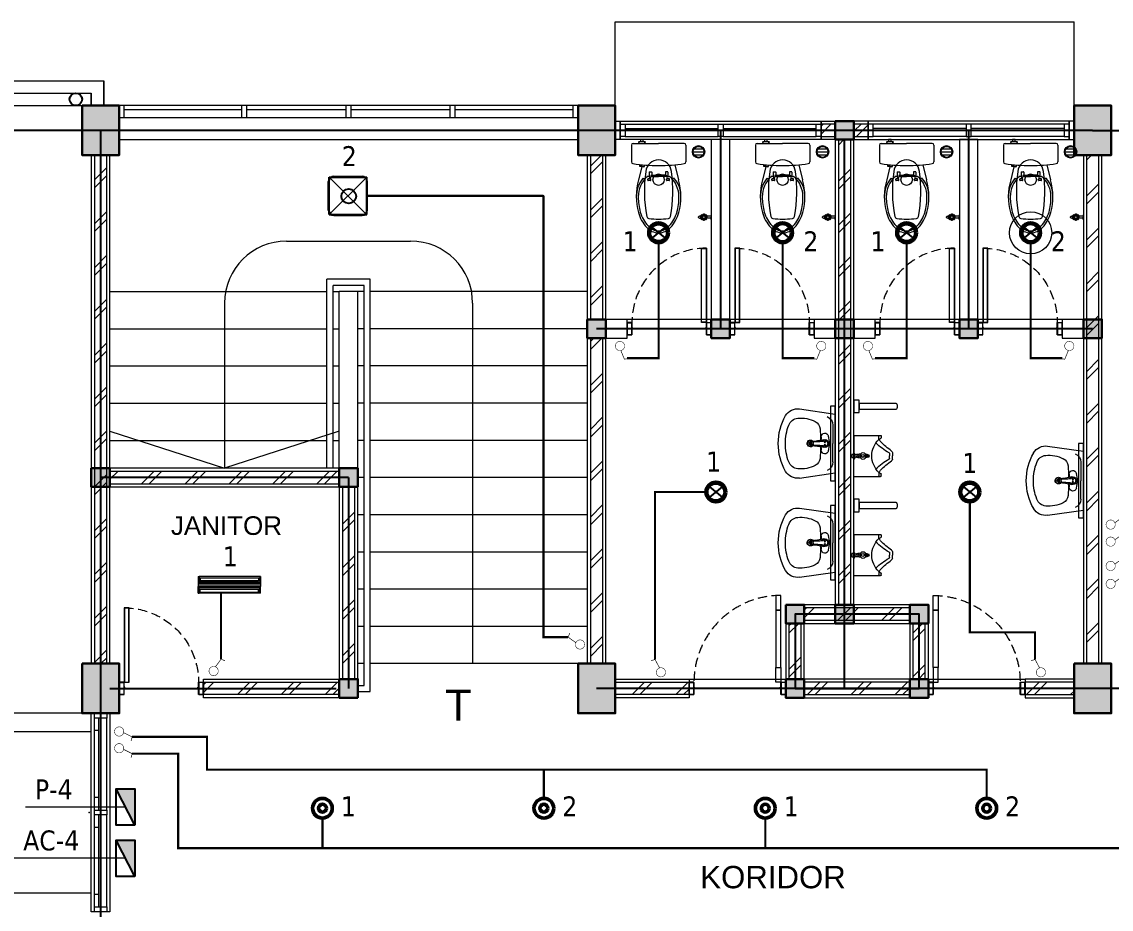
# Model space of a CAD drawing. Header units: millimetres. Extents: x -17012 to 17775, y -5570 to 5430.
# Drawn here: x -6645 to -4888, y 2596 to 4027 of the extents above; entities that cross this region are included whole.
import ezdxf
from ezdxf.enums import TextEntityAlignment as Align

# ---------------------------------------------------------------- set-up
doc = ezdxf.new("R2010")
doc.units = ezdxf.units.MM
doc.linetypes.add('DASHED2', pattern=[0.375, 0.25, -0.125])
doc.linetypes.add('HIDDEN', pattern=[0.375, 0.25, -0.125])
for name, color, linetype, lineweight in [('ars', 11, 'Continuous', 5), ('dinding', 5, 'Continuous', 15), ('HACH', 252, 'Continuous', 0), ('kabel', 1, 'Continuous', 50), ('KOLOM', 1, 'Continuous', 30), ('kus', 63, 'Continuous', 15), ('LAMPU-LISTRIK', 22, 'Continuous', 0), ('lan', 7, 'Continuous', 15), ('not', 7, 'Continuous', 20), ('Notasi', 2, 'Continuous', 20), ('SANITAIR', 4, 'Continuous', 5), ('sol kol', 8, 'Continuous', 0), ('tem', 5, 'Continuous', 20)]:
    doc.layers.add(name, color=color, linetype=linetype, lineweight=lineweight)
doc.layers.add('as', color=1, linetype='Continuous', plot=False)
for name, color, linetype in [('D1', 1, 'Continuous'), ('HCH', 8, 'Continuous'), ('potongan', 210, 'Continuous')]:
    doc.layers.add(name, color=color, linetype=linetype)
doc.styles.get("Standard").update_dxf_attribs({"font": 'arial.ttf'})
doc.styles.add('tahoma', font='tahoma.ttf')
pattern_1 = [(45, (-5717.746, 1611.834), (-35.3553, 35.3553), []), (45, (-5705.246, 1611.834), (-35.3553, 35.3553), [])]

# ---------------------------------------------------------------- blocks, each defined once
blk = doc.blocks.new('K1')
at = {"layer": 'KOLOM'}
blk.add_lwpolyline([(0.2, 0.15), (-0.2, 0.15), (-0.2, -0.15), (0.2, -0.15), (0.2, 0.15)], dxfattribs=at)
blk = doc.blocks.new('KP')
at = {"layer": 'KOLOM'}
blk.add_lwpolyline([(0.075, -0.075), (-0.075, -0.075), (-0.075, 0.075), (0.075, 0.075), (0.075, -0.075)], dxfattribs=at)
blk = doc.blocks.new('washtafel L237 a')
for p, q in [((-0.2789, -0.2895), (-0.2378, 0)), ((-0.2378, 0), (0, 0)), ((0.2378, 0), (0, 0)), ((0.2789, -0.2895), (0.2378, 0)), ((-0.1485, -0.0191), (0, -0.0191)), ((0.1485, -0.0191), (0, -0.0191)), ((0, -0.1934), (-0.0071, -0.1934)), ((0, -0.2017), (-0.0067, -0.2017)), ((0, -0.1788), (-0.0059, -0.1788)), ((0, -0.1788), (0.0059, -0.1788)), ((0, -0.1934), (0.0071, -0.1934)), ((0, -0.2017), (0.0067, -0.2017))]:
    blk.add_line(p, q)
for centre, radius in [((-0.0111, -0.0848), 0.00488), ((0, -0.0432), 0.00695), ((0, -0.0432), 0.00529), ((0.0111, -0.0848), 0.00488)]:
    blk.add_circle(centre, radius)
for centre, radius, start, end in [((-0.1484, -0.0933), 0.0742, 90.06608, 157.50386), ((-0.0554, -0.0846), 0.0285, 98.13201, 275.81346), ((-0.0017, -0.3364), 0.2858, 89.66686, 101.6651), ((-0.0002, -0.0844), 0.0312, 89.69148, 225.35659), ((-0.0002, -0.0842), 0.0231, 89.5833, 212.81241), ((0.0017, -0.3364), 0.2858, 78.3349, 90.33314), ((0.0002, -0.0844), 0.0312, 314.64341, 90.30852), ((0.0002, -0.0842), 0.0231, 327.18759, 90.4167), ((0.0554, -0.0846), 0.0285, 264.18654, 81.86799), ((0.1484, -0.0933), 0.0742, 22.49614, 89.93392), ((0.0679, -0.2815), 0.2732, 154.05414, 184.62425), ((-0.1166, -0.1911), 0.0678, 92.54401, 154.459), ((0.0121, -2.1032), 1.9842, 91.19392, 93.80594), ((-0.0493, -0.1465), 0.0337, 40.11883, 95.45534), ((-0.528, -0.216), 0.5128, 2.56467, 13.89125), ((-0.0403, -0.1261), 0.0267, 4.63491, 46.93936), ((-0.0448, -0.113), 0.03, 5.69404, 32.81241), ((-0.6232, -0.1707), 0.6112, 359.80116, 5.69404), ((-0.0059, -0.1728), 0.006, 179.80116, 270), ((0.0059, -0.1728), 0.006, 270, 0.19884), ((0.6232, -0.1707), 0.6112, 174.30596, 180.19884), ((0.0403, -0.1261), 0.0267, 133.06064, 175.36509), ((0.0448, -0.113), 0.03, 147.18759, 174.30596), ((0.528, -0.216), 0.5128, 166.10875, 177.43533), ((0.0493, -0.1465), 0.0337, 84.54466, 139.88117), ((-0.0121, -2.1032), 1.9842, 86.19406, 88.80608), ((0.1166, -0.1911), 0.0678, 25.541, 87.45599), ((-0.0679, -0.2815), 0.2732, 355.37575, 25.94586), ((0.0008, -0.1999), 0.0272, 129.5111, 54.46655), ((0.0009, -0.2), 0.0234, 136.87842, 48.81285), ((-0.0071, -0.1844), 0.009, 183.47511, 270), ((-0.0067, -0.1927), 0.009, 182.56467, 270), ((0.001, -0.1997), 0.0119, 184.49513, 2.42416), ((0.0067, -0.1927), 0.009, 270, 357.43533), ((0.0071, -0.1844), 0.009, 270, 356.52489), ((-0.17, -0.3052), 0.11, 171.78601, 240.13946), ((-0.119, -0.2944), 0.0858, 186.0548, 250.1625), ((0.119, -0.2944), 0.0858, 289.8375, 353.9452), ((0.17, -0.3052), 0.11, 299.86054, 8.21399), ((-0.0032, -0.0174), 0.4426, 239.96311, 270.41712), ((-0.001, 0.0027), 0.4056, 248.72091, 270.13748), ((0.001, 0.0027), 0.4056, 269.86252, 291.27909), ((0.0032, -0.0174), 0.4426, 269.58288, 300.03689)]:
    blk.add_arc(centre, radius, start, end)
blk = doc.blocks.new('P 70')
at = {"linetype": 'HIDDEN', "ltscale": 0.3}
blk.add_lwpolyline([(-0.74, 0.1, -0.414214), (-0.04, 0.8, -1.303225)], format="xyb", dxfattribs=at)
for points in [[(-0.04, 0.8), (-0.08, 0.8), (-0.08, 0.68), (-0.04, 0.68)], [(-0.04, 0.68), (-0.08, 0.68), (-0.08, 0.22), (-0.04, 0.22)], [(-0.04, 0.1), (-0.08, 0.1), (-0.08, 0.22), (-0.04, 0.22)], [(-0.7351, 0.06), (-0.74, 0.06), (-0.74, 0.0615), (-0.74, 0.1), (-0.78, 0.1), (-0.78, 0), (-0.74, 0), (-0.74, 0.0565), (-0.7351, 0.0583)], [(-0.742, 0.002), (-0.778, 0.002), (-0.778, 0.098), (-0.742, 0.098)], [(-0.0449, 0.06), (-0.04, 0.06), (-0.04, 0.0615), (-0.04, 0.1), (0, 0.1), (0, 0), (-0.04, 0), (-0.04, 0.0565), (-0.0449, 0.0583)], [(-0.038, 0.002), (-0.002, 0.002), (-0.002, 0.098), (-0.038, 0.098)]]:
    blk.add_lwpolyline(points, close=True)
blk = doc.blocks.new('URINOIR ATAS')
for p, q in [((-0.027, 0.31), (0, 0.31)), ((-0.0198, 0.2864), (0, 0.2864)), ((0.027, 0.31), (0, 0.31)), ((0.0198, 0.2864), (0, 0.2864)), ((-0.165, 0), (-0.165, 0.2151)), ((-0.16, 0.2201), (-0.1473, 0.2201)), ((-0.1332, 0.2011), (-0.16, 0.2011)), ((-0.1332, 0.2011), (-0.143, 0.2176)), ((0.1332, 0.2011), (0.143, 0.2176)), ((0.1332, 0.2011), (0.16, 0.2011)), ((0.16, 0.2201), (0.1473, 0.2201)), ((0.165, 0), (0.165, 0.2151)), ((-0.0122, 0.1168), (0.0115, 0.1168)), ((-0.0113, 0.0974), (0.011, 0.0974)), ((-0.0112, 0.1072), (0.0111, 0.1072)), ((-0.0087, 0.112), (-0.0087, 0.1072)), ((-0.0075, 0.1132), (0.0078, 0.1132)), ((-0.0028, 0.1168), (-0.0028, 0.1132)), ((0.0026, 0.1168), (0.0026, 0.1132)), ((0.009, 0.112), (0.009, 0.1072)), ((-0.165, 0), (0, 0)), ((-0.009, 0.0103), (-0.0257, 0)), ((-0.0127, -0.0167), (-0.0127, 0)), ((-0.009, 0.0103), (0.0108, 0.0103)), ((0.165, 0), (0, 0)), ((0.0108, 0.0103), (0.0265, 0)), ((0.0127, 0), (0.0127, -0.0167)), ((0.0127, -0.0167), (-0.0127, -0.0167))]:
    blk.add_line(p, q)
for points in [[(-0.0111, 0.1072, 0.164804), (-0.0121, 0.1069, 0.105758), (-0.013, 0.1058, 0.068984), (-0.0136, 0.1043, 0.055178), (-0.0139, 0.1024, 0.055178), (-0.0137, 0.1004, 0.068984), (-0.0131, 0.0989, 0.105758), (-0.0122, 0.0977, 0.164804), (-0.0113, 0.0974, 0.164804), (-0.0103, 0.0977, 0.105758), (-0.0093, 0.0988, 0.068984), (-0.0088, 0.1003, 0.055178), (-0.0085, 0.1023, 0.055178), (-0.0087, 0.1043, 0.068984), (-0.0093, 0.1058, 0.105758), (-0.0102, 0.1069, 0.164804)], [(0, 0.0974, 0.070821), (0.0028, 0.0978, 0.082428), (0.005, 0.0988, 0.106823), (0.0065, 0.1005, 0.13413), (0.007, 0.1023, 0.13413), (0.0065, 0.1041, 0.106823), (0.005, 0.1058, 0.082428), (0.0028, 0.1069, 0.070821), (0, 0.1072, 0.070821), (-0.0028, 0.1069, 0.082428), (-0.005, 0.1058, 0.106823), (-0.0065, 0.1041, 0.13413), (-0.007, 0.1023, 0.13413), (-0.0065, 0.1005, 0.106823), (-0.005, 0.0988, 0.082428), (-0.0028, 0.0978, 0.070821)], [(0.0111, 0.1072, 0.164804), (0.0102, 0.1069, 0.105758), (0.0092, 0.1058, 0.068984), (0.0086, 0.1043, 0.055178), (0.0084, 0.1024, 0.055178), (0.0086, 0.1004, 0.068984), (0.0091, 0.0989, 0.105758), (0.0101, 0.0977, 0.164804), (0.011, 0.0974, 0.164804), (0.0119, 0.0977, 0.105758), (0.0129, 0.0988, 0.068984), (0.0135, 0.1003, 0.055178), (0.0137, 0.1023, 0.055178), (0.0135, 0.1043, 0.068984), (0.013, 0.1058, 0.105758), (0.012, 0.1069, 0.164804)]]:
    blk.add_lwpolyline(points, format="xyb", close=True)
blk.add_lwpolyline([(0.0065, 0.0614), (0.0126, 0.0719), (0.0065, 0.0824), (-0.0056, 0.0824), (-0.0117, 0.0719), (-0.0056, 0.0614)], close=True)
for centre, radius in [((0, 0.072), 0.025), ((0.0002, 0.032), 0.0106), ((0, 0.0319), 0.00723)]:
    blk.add_circle(centre, radius)
for centre, radius, start, end in [((-0.6138, 0.7181), 0.7085, 314.76544, 324.21792), ((-0.4765, 0.5364), 0.5177, 315.9836, 330.73363), ((-0.027, 0.2952), 0.0148, 90, 144.21792), ((-0.0198, 0.2805), 0.00593, 90, 150.73363), ((0.0198, 0.2805), 0.00593, 29.26637, 90), ((0.4765, 0.5364), 0.5177, 209.26637, 224.0164), ((0.027, 0.2952), 0.0148, 35.78208, 90), ((0.6138, 0.7181), 0.7085, 215.78208, 225.23456), ((-0.16, 0.2151), 0.005, 90, 180), ((-0.16, 0.1961), 0.005, 90, 180), ((-0.1473, 0.2151), 0.005, 30.58586, 90), ((-0.1513, 0.2563), 0.055, 287.36023, 311.4179), ((0.0012, 0.3316), 0.1873, 224.1477, 269.64221), ((-0.0012, 0.3316), 0.1873, 270.35779, 315.8523), ((0.1513, 0.2563), 0.055, 228.5821, 252.63977), ((0.1473, 0.2151), 0.005, 90, 149.41414), ((0.16, 0.2151), 0.005, 0, 90), ((0.16, 0.1961), 0.005, 0, 90), ((-0.0004, 0.1057), 0.0162, 43.01693, 136.98307), ((-0.0075, 0.112), 0.00119, 90, 180), ((0.0078, 0.112), 0.00119, 0, 90), ((0.1202, 0.0571), 0.1375, 181.34816, 199.92359), ((-0.1902, 0.0624), 0.2077, 345.47033, 357.66921)]:
    blk.add_arc(centre, radius, start, end)
blk = doc.blocks.new('P 60')
at = {"linetype": 'HIDDEN', "ltscale": 0.3}
blk.add_lwpolyline([(-0.64, 0.1, -0.414214), (-0.04, 0.7, -1.303225)], format="xyb", dxfattribs=at)
for points in [[(-0.04, 0.7), (-0.04, 0.1), (-0.08, 0.1), (-0.08, 0.7)], [(-0.042, 0.698), (-0.042, 0.102), (-0.078, 0.102), (-0.078, 0.698)], [(-0.6351, 0.06), (-0.64, 0.06), (-0.64, 0.0615), (-0.64, 0.1), (-0.68, 0.1), (-0.68, 0), (-0.64, 0), (-0.64, 0.0565), (-0.6351, 0.0583)], [(-0.642, 0.002), (-0.678, 0.002), (-0.678, 0.098), (-0.642, 0.098)], [(-0.0449, 0.06), (-0.04, 0.06), (-0.04, 0.0615), (-0.04, 0.1), (0, 0.1), (0, 0), (-0.04, 0), (-0.04, 0.0565), (-0.0449, 0.0583)], [(-0.038, 0.002), (-0.002, 0.002), (-0.002, 0.098), (-0.038, 0.098)]]:
    blk.add_lwpolyline(points, close=True)
blk = doc.blocks.new('KRAN ATAS')
for p, q in [((-0.0185, 0.0015), (-0.0185, 0)), ((-0.0185, 0), (0, 0)), ((-0.018, 0.002), (0, 0.002)), ((-0.0085, 0.006), (-0.0085, 0.0396)), ((0.018, 0.002), (0, 0.002)), ((0.0185, 0), (0, 0)), ((0.0085, 0.006), (0.0085, 0.0396)), ((0.0185, 0.0015), (0.0185, 0))]:
    blk.add_line(p, q)
for centre, radius, start, end in [((-0.0413, 0.0899), 0.0331, 343.1048, 7.2203), ((0, 0.0958), 0.00865, 90, 191.4881), ((0, 0.0958), 0.00865, 348.5119, 90), ((0.0413, 0.0899), 0.0331, 172.7797, 196.8952), ((-0.0215, 0.0597), 0.0057, 92.509, 270.03428), ((-0.0203, 0.0597), 0.0057, 105.44997, 257.24072), ((-0.0001, 0.0602), 0.0223, 89.786, 270.21408), ((-0.0155, 0.075), 0.0057, 47.464, 224.6597), ((-0.0148, 0.0454), 0.0057, 142.579, 307.6346), ((-0.0147, 0.0741), 0.0057, 60.32073, 212.54146), ((-0.014, 0.0462), 0.0057, 154.49735, 295.72823), ((-0.018, 0.0015), 0.0005, 90, 180), ((-0.0001, 0.0604), 0.0162, 89.70943, 270.29489), ((-0.0125, 0.006), 0.004, 270, 0), ((-0.0001, 0.0602), 0.0102, 89.532, 270.46788), ((-0.0001, 0.0803), 0.0057, 89.095, 165.324), ((0.0004, 0.0397), 0.0057, 191.86, 266.0615), ((-0.0001, 0.0792), 0.0057, 89.095, 152.59378), ((0.0004, 0.0409), 0.0057, 205.96523, 266.0615), ((0.0001, 0.0803), 0.0057, 14.676, 90.905), ((0.0001, 0.0792), 0.0057, 27.40622, 90.905), ((0.0001, 0.0602), 0.0223, 269.78592, 90.214), ((0.0001, 0.0604), 0.0162, 269.70511, 90.29057), ((0.0001, 0.0602), 0.0102, 269.53212, 90.468), ((-0.0004, 0.0397), 0.0057, 273.9385, 348.14), ((-0.0004, 0.0409), 0.0057, 273.9385, 334.03477), ((0.0125, 0.006), 0.004, 180, 270), ((0.0148, 0.0454), 0.0057, 232.3654, 37.421), ((0.014, 0.0462), 0.0057, 244.27177, 25.50265), ((0.0155, 0.075), 0.0057, 315.3403, 132.536), ((0.0147, 0.0741), 0.0057, 327.45854, 119.67927), ((0.018, 0.0015), 0.0005, 0, 90), ((0.0215, 0.0597), 0.0057, 269.96572, 87.491), ((0.0203, 0.0597), 0.0057, 282.75928, 74.55003)]:
    blk.add_arc(centre, radius, start, end)
blk = doc.blocks.new('CLOSET ATAS')
for p, q in [((0, 0.2065), (0, 0)), ((0.0135, 0.22), (0.1478, 0.22)), ((0.1715, 0.1302), (0.294, 0.161)), ((0.2825, 0.1254), (0.2825, 0.1065)), ((0, -0.2065), (0, 0)), ((0.2282, 0.0728), (0.2282, 0.0581)), ((0.2309, 0.0755), (0.2726, 0.0755)), ((0.2309, 0.0554), (0.2565, 0.0554)), ((0.2565, 0.0554), (0.2593, 0.0631)), ((0.2565, 0.0554), (0.2565, 0)), ((0.2565, -0.0554), (0.2565, 0)), ((0.2593, 0.0631), (0.2726, 0.0631)), ((0.2661, 0.0755), (0.2661, 0.0876)), ((0.2662, 0.0631), (0.2662, 0)), ((0.2662, -0.0631), (0.2662, 0)), ((0.2726, 0.0755), (0.2726, 0.0631)), ((0.2854, 0.0847), (0.2854, 0.0653)), ((0.2956, 0.0878), (0.2884, 0.0878)), ((0.2956, 0.0622), (0.2884, 0.0622)), ((0.2986, 0.0847), (0.2986, 0.0653)), ((0.2282, -0.0728), (0.2282, -0.0581)), ((0.2309, -0.0554), (0.2565, -0.0554)), ((0.2309, -0.0755), (0.2726, -0.0755)), ((0.2565, -0.0554), (0.2593, -0.0631)), ((0.2593, -0.0631), (0.2726, -0.0631)), ((0.2661, -0.0755), (0.2661, -0.0876)), ((0.2726, -0.0755), (0.2726, -0.0631)), ((0.2854, -0.0653), (0.2854, -0.0847)), ((0.2956, -0.0622), (0.2884, -0.0622)), ((0.2956, -0.0878), (0.2884, -0.0878)), ((0.2986, -0.0653), (0.2986, -0.0847)), ((-0.013, -0.1235), (-0.0311, -0.1235)), ((-0.0311, -0.1235), (-0.0311, -0.1465)), ((-0.0311, -0.1465), (-0.013, -0.1465)), ((-0.013, -0.1065), (-0.013, -0.1635)), ((0.1707, -0.1382), (0.185, -0.1382)), ((0.1726, -0.1163), (0.185, -0.1163)), ((0.1727, -0.1509), (0.1727, -0.1382)), ((0.1754, -0.1536), (0.1816, -0.1536)), ((0.1843, -0.1382), (0.1843, -0.1509)), ((0.1877, -0.1191), (0.1877, -0.1355)), ((0.1877, -0.1343), (0.294, -0.161)), ((0.2825, -0.1254), (0.2825, -0.1065)), ((0.0135, -0.22), (0.1478, -0.22))]:
    blk.add_line(p, q)
blk.add_circle((0.292, 0), 0.046)
for centre, radius, start, end in [((0.0135, 0.2065), 0.0135, 90, 180), ((0.1478, 0.205), 0.015, 8.08701, 90), ((-1.2701, 0.0035), 1.4471, 359.8599, 8.08701), ((0.4286, -0.0506), 0.2306, 89.48257, 128.74106), ((0.4306, -0.32), 0.5, 75.27892, 105.85155), ((0.2354, 0), 0.1034, 95.49361, 264.50639), ((0.3852, -0.9507), 1.0657, 79.04609, 98.61965), ((0.2711, 0.0876), 0.005, 138.74052, 180), ((0.4286, -0.0506), 0.2146, 89.48257, 138.74052), ((0.2875, 0.1254), 0.005, 128.74106, 180), ((0.4306, -0.32), 0.484, 75.27892, 90), ((0.4654, -0.1406), 0.3019, 48.53709, 73.13138), ((0.4654, -0.1406), 0.3179, 48.53709, 73.13138), ((0.5848, 0.0758), 0.02, 7.84587, 81.60377), ((0.59, 0), 0.13, 0, 48.65811), ((-1.2701, -0.0035), 1.4471, 351.91299, 0.1401), ((0.2309, 0.0728), 0.00271, 90, 180), ((0.2309, 0.0581), 0.00271, 180, 270), ((0.2884, 0.0847), 0.00307, 90, 180), ((0.2884, 0.0653), 0.00307, 180, 270), ((0.2956, 0.0847), 0.00307, 0, 90), ((0.2956, 0.0653), 0.00307, 270, 0), ((0.035, 0), 0.575, 352.15413, 7.84587), ((0.59, 0), 0.114, 0, 48.65811), ((0.59, 0), 0.114, 311.34189, 0), ((0.59, 0), 0.13, 311.34189, 0), ((0.2309, -0.0581), 0.00271, 90, 180), ((0.2309, -0.0728), 0.00271, 180, 270), ((0.2711, -0.0876), 0.005, 180, 221.25948), ((0.2884, -0.0653), 0.00307, 90, 180), ((0.2884, -0.0847), 0.00307, 180, 270), ((0.2956, -0.0653), 0.00307, 0, 90), ((0.2956, -0.0847), 0.00307, 270, 0), ((0.4654, 0.1406), 0.3019, 286.86862, 311.46291), ((0.5848, -0.0758), 0.02, 278.39623, 352.15413), ((-0.0162, -0.1234), 0.0171, 24.41224, 79.38682), ((-0.0162, -0.1467), 0.0171, 280.61318, 335.58776), ((0.1754, -0.1509), 0.00271, 180, 270), ((0.1816, -0.1509), 0.00271, 270, 0), ((0.185, -0.1191), 0.00271, 0, 90), ((0.185, -0.1355), 0.00271, 270, 0), ((0.3853, 0.9483), 1.0633, 261.35799, 280.97627), ((0.4286, 0.0506), 0.2146, 221.25948, 270.51743), ((0.2875, -0.1254), 0.005, 180, 231.25894), ((0.4286, 0.0506), 0.2306, 231.25894, 270.51743), ((0.4306, 0.32), 0.5, 254.14845, 284.72108), ((0.4306, 0.32), 0.484, 270, 284.72108), ((0.4654, 0.1406), 0.3179, 286.86862, 311.46291), ((0.0135, -0.2065), 0.0135, 180, 270), ((0.1478, -0.205), 0.015, 270, 351.91299)]:
    blk.add_arc(centre, radius, start, end)
blk = doc.blocks.new('*X4')
at = {"color": 0}
for p, q in [((18.491, 19.1926), (18.5795, 19.1926)), ((18.4987, 19.2176), (18.5717, 19.2176)), ((18.4987, 19.1676), (18.5717, 19.1676))]:
    blk.add_line(p, q, dxfattribs=at)
blk = doc.blocks.new('SFLOOR')
for radius in [0.05, 0.0442]:
    blk.add_circle((0, 0), radius)
blk.add_blockref('*X4', (-18.5352, -19.1926))
blk = doc.blocks.new('NOTASI RUANG')
at = {"layer": 'not'}
for height, p in [(0.26, (-0.011, 0.3)), (0.175, (-0.009, -0.017))]:
    blk.add_attdef('RUANG', text='', height=height, dxfattribs=at).set_placement(p, align=Align.MIDDLE_CENTER)
blk = doc.blocks.new('GEH')
at = {"layer": 'D1', "color": 60, "const_width": 8.16}
for points in [[(2070636, -300082), (2070659, -299965)], [(2070659, -299965), (2070712, -299965)]]:
    blk.add_lwpolyline(points, dxfattribs=at)
at = {"layer": 'D1', "color": 60, "const_width": 6.12}
for points in [[(2070579, -300138, -0.991808), (2070694, -300139)], [(2070579, -300139, 0.991808), (2070694, -300138)]]:
    blk.add_lwpolyline(points, format="xyb", dxfattribs=at)
blk = doc.blocks.new('TL')
at = {"layer": 'LAMPU-LISTRIK', "color": 60, "ltscale": 2}
for p, q in [((2018540, -298573), (2018540, -298677)), ((2018540, -298573), (2018552, -298573)), ((2018552, -298656), (2018540, -298656)), ((2018540, -298677), (2018540, -298734)), ((2019542, -298677), (2018540, -298677)), ((2019542, -298688), (2018540, -298688)), ((2019538, -298656), (2018546, -298656)), ((2018552, -298573), (2018552, -298656)), ((2018563, -298601), (2018552, -298601)), ((2018563, -298604), (2018552, -298604)), ((2018563, -298622), (2018552, -298622)), ((2018563, -298624), (2018552, -298624)), ((2018563, -298597), (2018563, -298629)), ((2019512, -298590), (2018570, -298590)), ((2019512, -298635), (2018570, -298635)), ((2018572, -298590), (2018572, -298635)), ((2019511, -298590), (2019511, -298635)), ((2019519, -298597), (2019519, -298629)), ((2019519, -298601), (2019531, -298601)), ((2019519, -298604), (2019531, -298604)), ((2019519, -298622), (2019531, -298622)), ((2019519, -298624), (2019531, -298624)), ((2019542, -298573), (2019531, -298573)), ((2019531, -298573), (2019531, -298656)), ((2019531, -298656), (2019542, -298656)), ((2019542, -298573), (2019542, -298677)), ((2019542, -298677), (2019542, -298734)), ((2019542, -298723), (2018540, -298723)), ((2018540, -298838), (2018540, -298734)), ((2019542, -298734), (2018540, -298734)), ((2018552, -298755), (2018540, -298755)), ((2018540, -298838), (2018552, -298838)), ((2018552, -298838), (2018552, -298755)), ((2018563, -298787), (2018552, -298787)), ((2018563, -298790), (2018552, -298790)), ((2018563, -298807), (2018552, -298807)), ((2018563, -298810), (2018552, -298810)), ((2018563, -298814), (2018563, -298782)), ((2019512, -298776), (2018570, -298776)), ((2019512, -298821), (2018570, -298821)), ((2018572, -298821), (2018572, -298776)), ((2019511, -298821), (2019511, -298776)), ((2019519, -298814), (2019519, -298782)), ((2019519, -298787), (2019531, -298787)), ((2019519, -298790), (2019531, -298790)), ((2019519, -298807), (2019531, -298807)), ((2019519, -298810), (2019531, -298810)), ((2019531, -298838), (2019531, -298755)), ((2019531, -298755), (2019542, -298755)), ((2019542, -298838), (2019531, -298838)), ((2019542, -298838), (2019542, -298734))]:
    blk.add_line(p, q, dxfattribs=at)
at = {"layer": 'LAMPU-LISTRIK', "color": 60}
for p, q in [((2018552, -298573), (2019531, -298573)), ((2018552, -298755), (2019531, -298755)), ((2018552, -298838), (2019531, -298838))]:
    blk.add_line(p, q, dxfattribs=at)
at = {"layer": 'LAMPU-LISTRIK', "color": 60, "ltscale": 2}
for centre, start, end in [((2018570, -298597), 90, 180), ((2018570, -298629), 180, 270), ((2019512, -298597), 0, 90), ((2019512, -298629), 270, 0), ((2018570, -298782), 90, 180), ((2018570, -298814), 180, 270), ((2019512, -298782), 0, 90), ((2019512, -298814), 270, 0)]:
    blk.add_arc(centre, 6.78, start, end, dxfattribs=at)
blk = doc.blocks.new('ROSET')
at = {"layer": 'kabel', "color": 2, "linetype": 'Continuous'}
blk.add_circle((917212.6, 345614.4), 15.9, dxfattribs=at)
at = {"layer": 'potongan', "color": 2, "ltscale": 150}
for p, q in [((917202.4, 345622.9), (917222.8, 345606)), ((917222.8, 345622.9), (917202.4, 345606))]:
    blk.add_line(p, q, dxfattribs=at)
blk.add_circle((917212.6, 345614.4), 13.2, dxfattribs=at)
blk = doc.blocks.new('EDE 1E')
at = {"layer": 'HACH'}
for p, q in [((2603736, 335663), (2602871, 334799)), ((2602893, 335642), (2603714, 334820))]:
    blk.add_line(p, q, dxfattribs=at)
at = {"layer": 'HCH'}
for p, q in [((2602871, 335663), (2603736, 335663)), ((2602871, 334799), (2602871, 335663)), ((2602976, 335676), (2603631, 335676)), ((2603736, 334799), (2603736, 335663)), ((2602858, 334903), (2602858, 335558)), ((2603749, 334903), (2603749, 335558)), ((2602871, 334799), (2603736, 334799)), ((2602976, 334786), (2603631, 334786))]:
    blk.add_line(p, q, dxfattribs=at)
blk.add_circle((2603320, 335223), 169, dxfattribs=at)
for centre, start, end in [((2602976, 335558), 90, 180), ((2603631, 335558), 0, 90), ((2602976, 334903), 180, 270), ((2603631, 334903), 270, 0)]:
    blk.add_arc(centre, 118, start, end, dxfattribs=at)
blk = doc.blocks.new('RV2')
at = {"layer": 'kabel', "color": 2, "linetype": 'Continuous'}
for radius in [15.9, 6.34]:
    blk.add_circle((936836.5, 350587.4), radius, dxfattribs=at)

msp = doc.modelspace()

# ---------------------------------------------------------------- hatches: boundary and pattern name
at = {"layer": 'ars'}
h = msp.add_hatch(dxfattribs=at)
h.set_pattern_fill('TEMBOK', color=256, scale=50)
h.set_pattern_definition([(45, (-5473.746, 1901.834), (-35.3553, 35.3553), []), (45, (-5461.246, 1901.834), (-35.3553, 35.3553), [])])
h.paths.add_polyline_path([(-5332.7, 3861.8), (-5355.7, 3861.8), (-5355.7, 3841.8), (-5332.7, 3841.8)])
h = msp.add_hatch(dxfattribs=at)
h.set_pattern_fill('TEMBOK', color=256, scale=50)
h.set_pattern_definition([(45, (-5412.746, 1901.834), (-35.3553, 35.3553), []), (45, (-5400.246, 1901.834), (-35.3553, 35.3553), [])])
h.paths.add_polyline_path([(-5279.7, 3861.8), (-5302.7, 3861.8), (-5302.7, 3841.8), (-5279.7, 3841.8)])
h = msp.add_hatch(dxfattribs=at)
h.set_pattern_fill('TEMBOK', color=256, scale=50)
h.set_pattern_definition(pattern_1)
h.paths.add_polyline_path([(-5327.7, 3836.8), (-5327.7, 3086.8), (-5307.7, 3086.8), (-5307.7, 3836.8)])
h = msp.add_hatch(dxfattribs=at)
h.set_pattern_fill('TEMBOK', color=256, scale=50)
h.set_pattern_definition(pattern_1)
h.paths.add_polyline_path([(-6507.7, 2991.8), (-6507.7, 3811.8), (-6527.7, 3811.8), (-6527.7, 2991.8)])
h = msp.add_hatch(dxfattribs=at)
h.set_pattern_fill('TEMBOK', color=256, scale=50)
h.set_pattern_definition(pattern_1)
h.paths.add_polyline_path([(-5707.7, 3546.8), (-5707.7, 3811.8), (-5727.7, 3811.8), (-5727.7, 3546.8)])
h = msp.add_hatch(dxfattribs=at)
h.set_pattern_fill('TEMBOK', color=256, scale=50)
h.set_pattern_definition(pattern_1)
h.paths.add_polyline_path([(-4907.7, 2991.8), (-4907.7, 3811.8), (-4927.7, 3811.8), (-4927.7, 2991.8)])
h = msp.add_hatch(dxfattribs=at)
h.set_pattern_fill('TEMBOK', color=256, scale=50)
h.set_pattern_definition(pattern_1)
h.paths.add_polyline_path([(-5727.7, 3516.8), (-5727.7, 2991.8), (-5707.7, 2991.8), (-5707.7, 3516.8)])
h = msp.add_hatch(dxfattribs=at)
h.set_pattern_fill('TEMBOK', color=256, scale=50)
h.set_pattern_definition(pattern_1)
h.paths.add_polyline_path([(-6132.7, 3301.8), (-6502.7, 3301.8), (-6502.7, 3281.8), (-6132.7, 3281.8)])
h = msp.add_hatch(dxfattribs=at)
h.set_pattern_fill('TEMBOK', color=256, scale=50)
h.set_pattern_definition([(45, (-5752.746, 1611.834), (-35.3553, 35.3553), []), (45, (-5740.246, 1611.834), (-35.3553, 35.3553), [])])
h.paths.add_polyline_path([(-6107.7, 2966.8), (-6107.7, 3276.8), (-6127.7, 3276.8), (-6127.7, 2966.8)])
h = msp.add_hatch(dxfattribs=at)
h.set_pattern_fill('TEMBOK', color=256, scale=50)
h.set_pattern_definition(pattern_1)
h.paths.add_polyline_path([(-5212.7, 3081.8), (-5382.7, 3081.8), (-5382.7, 3061.8), (-5212.7, 3061.8)])
h = msp.add_hatch(dxfattribs=at)
h.set_pattern_fill('TEMBOK', color=256, scale=50)
h.set_pattern_definition(pattern_1)
h.paths.add_polyline_path([(-5407.7, 3056.8), (-5407.7, 2966.8), (-5387.7, 2966.8), (-5387.7, 3056.8)])
h = msp.add_hatch(dxfattribs=at)
h.set_pattern_fill('TEMBOK', color=256, scale=50)
h.set_pattern_definition(pattern_1)
h.paths.add_polyline_path([(-5207.7, 3056.8), (-5207.7, 2966.8), (-5187.7, 2966.8), (-5187.7, 3056.8)])
h = msp.add_hatch(dxfattribs=at)
h.set_pattern_fill('TEMBOK', color=256, scale=50)
h.set_pattern_definition(pattern_1)
h.paths.add_polyline_path([(-6132.7, 2941.8), (-6351.7, 2941.8), (-6351.7, 2961.8), (-6132.7, 2961.8)])
h = msp.add_hatch(dxfattribs=at)
h.set_pattern_fill('TEMBOK', color=256, scale=50)
h.set_pattern_definition(pattern_1)
h.paths.add_polyline_path([(-5687.7, 2961.8), (-5568.7, 2961.8), (-5568.7, 2941.8), (-5687.7, 2941.8)])
h = msp.add_hatch(dxfattribs=at)
h.set_pattern_fill('TEMBOK', color=256, scale=50)
h.set_pattern_definition(pattern_1)
h.paths.add_polyline_path([(-5212.7, 2961.8), (-5382.7, 2961.8), (-5382.7, 2941.8), (-5212.7, 2941.8)])
h = msp.add_hatch(dxfattribs=at)
h.set_pattern_fill('TEMBOK', color=256, scale=50)
h.set_pattern_definition(pattern_1)
h.paths.add_polyline_path([(-4947.7, 2961.8), (-5026.7, 2961.8), (-5026.7, 2941.8), (-4947.7, 2941.8)])
at = {"layer": 'potongan', "ltscale": 150}
for points in [[(-6462.3, 2731.1), (-6462.3, 2789.7), (-6492.7, 2789.7)], [(-6462.3, 2648.8), (-6462.3, 2707.4), (-6492.7, 2707.4)]]:
    msp.add_hatch(color=256, dxfattribs=at).paths.add_polyline_path(points)
at = {"layer": 'sol kol'}
for points in [[(-6547.7, 3891.8), (-6547.7, 3811.8), (-6487.7, 3811.8), (-6487.7, 3891.8)], [(-5747.7, 3891.8), (-5747.7, 3811.8), (-5687.7, 3811.8), (-5687.7, 3891.8)], [(-4947.7, 3891.8), (-4947.7, 3811.8), (-4887.7, 3811.8), (-4887.7, 3891.8)], [(-5332.7, 3866.8), (-5302.7, 3866.8), (-5302.7, 3836.8), (-5332.7, 3836.8)], [(-5732.7, 3546.8), (-5702.7, 3546.8), (-5702.7, 3516.8), (-5732.7, 3516.8)], [(-5532.7, 3546.8), (-5502.7, 3546.8), (-5502.7, 3516.8), (-5532.7, 3516.8)], [(-5332.7, 3546.8), (-5302.7, 3546.8), (-5302.7, 3516.8), (-5332.7, 3516.8)], [(-5132.7, 3546.8), (-5102.7, 3546.8), (-5102.7, 3516.8), (-5132.7, 3516.8)], [(-4932.7, 3546.8), (-4902.7, 3546.8), (-4902.7, 3516.8), (-4932.7, 3516.8)], [(-6502.7, 3276.8), (-6532.7, 3276.8), (-6532.7, 3306.8), (-6502.7, 3306.8)], [(-6102.7, 3276.8), (-6132.7, 3276.8), (-6132.7, 3306.8), (-6102.7, 3306.8)], [(-5412.7, 3086.8), (-5382.7, 3086.8), (-5382.7, 3056.8), (-5412.7, 3056.8)], [(-5332.7, 3086.8), (-5302.7, 3086.8), (-5302.7, 3056.8), (-5332.7, 3056.8)], [(-5212.7, 3086.8), (-5182.7, 3086.8), (-5182.7, 3056.8), (-5212.7, 3056.8)], [(-6547.7, 2991.8), (-6547.7, 2911.8), (-6487.7, 2911.8), (-6487.7, 2991.8)], [(-5747.7, 2991.8), (-5747.7, 2911.8), (-5687.7, 2911.8), (-5687.7, 2991.8)], [(-4947.7, 2991.8), (-4947.7, 2911.8), (-4887.7, 2911.8), (-4887.7, 2991.8)], [(-6102.7, 2936.8), (-6132.7, 2936.8), (-6132.7, 2966.8), (-6102.7, 2966.8)], [(-5412.7, 2966.8), (-5382.7, 2966.8), (-5382.7, 2936.8), (-5412.7, 2936.8)], [(-5212.7, 2966.8), (-5182.7, 2966.8), (-5182.7, 2936.8), (-5212.7, 2936.8)]]:
    msp.add_hatch(color=256, dxfattribs=at).paths.add_polyline_path(points)

# ---------------------------------------------------------------- linework, layer by layer
msp.add_circle((-6557.7, 3901.8), 10)
msp.add_circle((-6557.7, 3901.8), 10)
at = {"layer": 'ars'}
for p, q in [((-6082.7, 3611.8), (-6152.7, 3611.8)), ((-6152.7, 3306.8), (-6152.7, 3611.8)), ((-6082.7, 2946.8), (-6082.7, 3611.8)), ((-6092.7, 3601.8), (-6142.7, 3601.8)), ((-6142.7, 3306.8), (-6142.7, 3601.8)), ((-6092.7, 2956.8), (-6092.7, 3601.8)), ((-6102.7, 2956.8), (-6092.7, 2956.8)), ((-6102.7, 2946.8), (-6082.7, 2946.8))]:
    msp.add_line(p, q, dxfattribs=at)
for points in [[(-5332.7, 3861.8), (-5355.7, 3861.8), (-5355.7, 3841.8), (-5332.7, 3841.8)], [(-5279.7, 3861.8), (-5302.7, 3861.8), (-5302.7, 3841.8), (-5279.7, 3841.8)], [(-5327.7, 3836.8), (-5327.7, 3086.8), (-5307.7, 3086.8), (-5307.7, 3836.8)], [(-6507.7, 2991.8), (-6507.7, 3811.8), (-6527.7, 3811.8), (-6527.7, 2991.8)], [(-5707.7, 3546.8), (-5707.7, 3811.8), (-5727.7, 3811.8), (-5727.7, 3546.8)], [(-4907.7, 2991.8), (-4907.7, 3811.8), (-4927.7, 3811.8), (-4927.7, 2991.8)], [(-5727.7, 3516.8), (-5727.7, 2991.8), (-5707.7, 2991.8), (-5707.7, 3516.8)], [(-5294.1, 3396.8), (-5294.1, 3416.8), (-5302.7, 3416.8), (-5302.7, 3396.8)], [(-6132.7, 3301.8), (-6502.7, 3301.8), (-6502.7, 3281.8), (-6132.7, 3281.8)], [(-6107.7, 2966.8), (-6107.7, 3276.8), (-6127.7, 3276.8), (-6127.7, 2966.8)], [(-5294.1, 3236.8), (-5294.1, 3256.8), (-5302.7, 3256.8), (-5302.7, 3236.8)], [(-5212.7, 3081.8), (-5382.7, 3081.8), (-5382.7, 3061.8), (-5212.7, 3061.8)], [(-5407.7, 3056.8), (-5407.7, 2966.8), (-5387.7, 2966.8), (-5387.7, 3056.8)], [(-5207.7, 3056.8), (-5207.7, 2966.8), (-5187.7, 2966.8), (-5187.7, 3056.8)], [(-6132.7, 2941.8), (-6351.7, 2941.8), (-6351.7, 2961.8), (-6132.7, 2961.8)], [(-5687.7, 2961.8), (-5568.7, 2961.8), (-5568.7, 2941.8), (-5687.7, 2941.8)], [(-5212.7, 2961.8), (-5382.7, 2961.8), (-5382.7, 2941.8), (-5212.7, 2941.8)], [(-4947.7, 2961.8), (-5026.7, 2961.8), (-5026.7, 2941.8), (-4947.7, 2941.8)]]:
    msp.add_lwpolyline(points, close=True, dxfattribs=at)
at = {"layer": 'as'}
for p, q in [((-6517.7, 3851.8), (-6517.7, 1651.8)), ((-6117.7, 3291.8), (-6517.7, 3291.8)), ((-6117.7, 3291.8), (-6117.7, 2951.8))]:
    msp.add_line(p, q, dxfattribs=at)
for points in [[(-5717.7, 3851.8), (-8317.7, 3851.8), (-8317.7, 1651.8)], [(-6517.7, 3851.8), (-6517.7, 1651.8)], [(-5817.7, 3851.8), (-6417.7, 3851.8)], [(-4917.7, 3851.8), (-5717.7, 3851.8)], [(-5517.7, 3851.8), (-5517.7, 3531.8)], [(-5117.7, 3851.8), (-5117.7, 3531.8)], [(-4917.7, 3851.8), (-3717.7, 3851.8), (-3717.7, 1651.8)], [(-5317.7, 2951.8), (-5317.7, 3836.8)], [(-5317.7, 3531.8), (-5717.7, 3531.8)], [(-4917.7, 3531.8), (-5317.7, 3531.8)], [(-6502.7, 2951.8), (-6137.7, 2951.8)], [(-4317.7, 2951.8), (-5717.7, 2951.8)]]:
    msp.add_lwpolyline(points, dxfattribs=at)
msp.add_lwpolyline([(-5197.7, 2951.8), (-5197.7, 3071.8), (-5397.7, 3071.8), (-5397.7, 2951.8)], close=True, dxfattribs=at)
at = {"layer": 'dinding'}
for p, q in [((-8397.7, 3931.8), (-6512.7, 3931.8)), ((-6512.7, 3931.8), (-6512.7, 3891.8)), ((-6512.7, 3891.8), (-6512.7, 3931.8)), ((-8377.7, 3911.8), (-6532.7, 3911.8)), ((-6532.7, 3911.8), (-6532.7, 3891.8)), ((-6532.7, 3891.8), (-6532.7, 3911.8))]:
    msp.add_line(p, q, dxfattribs=at)
for points in [[(-5687.7, 3866.8), (-5679.7, 3866.8), (-5679.7, 3836.8), (-5687.7, 3836.8)], [(-5355.7, 3866.8), (-5332.7, 3866.8), (-5332.7, 3836.8), (-5355.7, 3836.8)], [(-5279.7, 3866.8), (-5302.7, 3866.8), (-5302.7, 3836.8), (-5279.7, 3836.8)], [(-4947.7, 3866.8), (-4955.7, 3866.8), (-4955.7, 3836.8), (-4947.7, 3836.8)], [(-5532.7, 3836.8), (-5532.7, 3546.8), (-5502.7, 3546.8), (-5502.7, 3836.8)], [(-5332.7, 3836.8), (-5332.7, 3086.8), (-5302.7, 3086.8), (-5302.7, 3836.8)], [(-5132.7, 3836.8), (-5132.7, 3546.8), (-5102.7, 3546.8), (-5102.7, 3836.8)], [(-6502.7, 2991.8), (-6502.7, 3811.8), (-6532.7, 3811.8), (-6532.7, 2991.8)], [(-5702.7, 3546.8), (-5702.7, 3811.8), (-5732.7, 3811.8), (-5732.7, 3546.8)], [(-4902.7, 2991.8), (-4902.7, 3811.8), (-4932.7, 3811.8), (-4932.7, 2991.8)], [(-5668.7, 3546.8), (-5702.7, 3546.8), (-5702.7, 3516.8), (-5668.7, 3516.8)], [(-5332.7, 3546.8), (-5366.7, 3546.8), (-5366.7, 3516.8), (-5332.7, 3516.8)], [(-5268.7, 3546.8), (-5302.7, 3546.8), (-5302.7, 3516.8), (-5268.7, 3516.8)], [(-4932.7, 3546.8), (-4966.7, 3546.8), (-4966.7, 3516.8), (-4932.7, 3516.8)], [(-5732.7, 3516.8), (-5732.7, 2991.8), (-5702.7, 2991.8), (-5702.7, 3516.8)], [(-6132.7, 3306.8), (-6502.7, 3306.8), (-6502.7, 3276.8), (-6132.7, 3276.8)], [(-6102.7, 2966.8), (-6102.7, 3276.8), (-6132.7, 3276.8), (-6132.7, 2966.8)], [(-5212.7, 3086.8), (-5382.7, 3086.8), (-5382.7, 3056.8), (-5212.7, 3056.8)], [(-5412.7, 3056.8), (-5412.7, 2966.8), (-5382.7, 2966.8), (-5382.7, 3056.8)], [(-5212.7, 3056.8), (-5212.7, 2966.8), (-5182.7, 2966.8), (-5182.7, 3056.8)], [(-6132.7, 2936.8), (-6351.7, 2936.8), (-6351.7, 2966.8), (-6132.7, 2966.8)], [(-5687.7, 2966.8), (-5568.7, 2966.8), (-5568.7, 2936.8), (-5687.7, 2936.8)], [(-5212.7, 2966.8), (-5382.7, 2966.8), (-5382.7, 2936.8), (-5212.7, 2936.8)], [(-4947.7, 2966.8), (-5026.7, 2966.8), (-5026.7, 2936.8), (-4947.7, 2936.8)]]:
    msp.add_lwpolyline(points, close=True, dxfattribs=at)
at = {"layer": 'HACH', "color": 6, "linetype": 'DASHED2', "ltscale": 90, "const_width": 3.5}
msp.add_lwpolyline([(-5763.8, 3034.6), (-5803.4, 3034.6), (-5803.4, 3745.2, 0.414214), (-5804.4, 3746.2), (-6088.5, 3746.2)], format="xyb", dxfattribs=at)
for points in [[(-5617.7, 3670.7), (-5617.7, 3484.3), (-5668.7, 3484.3)], [(-5417.7, 3670.7), (-5417.7, 3484.3), (-5366.8, 3484.3)], [(-5217.7, 3670.7), (-5217.7, 3484.3), (-5268.7, 3484.3)], [(-5017.7, 3670.7), (-5017.7, 3484.3), (-4966.8, 3484.3)], [(-5623.5, 2998.6), (-5623.5, 3268.6), (-5541.2, 3268.6)], [(-5115.7, 3252.7), (-5115.7, 3042.3), (-5010.6, 3042.3), (-5010.6, 2998.6)], [(-6323.5, 2999.2), (-6323.5, 3105.6)], [(-6466.8, 2873.7), (-6346.2, 2873.7), (-6346.2, 2820.9), (-5088.7, 2820.9), (-5088.7, 2774.6)], [(-4731.6, 2742.8), (-4731.6, 2694.3), (-6392.5, 2694.3), (-6392.5, 2846.7), (-6466.8, 2846.7)], [(-5802.8, 2774.6), (-5802.8, 2820.9)], [(-6159.9, 2742.8), (-6159.9, 2694.3)], [(-5445.7, 2742.8), (-5445.7, 2694.3)]]:
    msp.add_lwpolyline(points, dxfattribs=at)
at = {"layer": 'kus'}
for p, q in [((-5747.7, 3891.8), (-6487.7, 3891.8)), ((-6479.7, 3871.8), (-6479.7, 3891.8)), ((-6289.7, 3884.8), (-6479.7, 3884.8)), ((-6289.7, 3871.8), (-6289.7, 3891.8)), ((-6281.7, 3871.8), (-6281.7, 3891.8)), ((-6121.7, 3884.8), (-6281.7, 3884.8)), ((-6121.7, 3871.8), (-6121.7, 3891.8)), ((-6113.7, 3871.8), (-6113.7, 3891.8)), ((-5953.7, 3884.8), (-6113.7, 3884.8)), ((-5953.7, 3871.8), (-5953.7, 3891.8)), ((-5945.7, 3871.8), (-5945.7, 3891.8)), ((-5755.7, 3884.8), (-5945.7, 3884.8)), ((-5755.7, 3871.8), (-5755.7, 3891.8)), ((-5747.7, 3871.8), (-6487.7, 3871.8)), ((-5671.7, 3861.8), (-5521.7, 3861.8)), ((-5513.7, 3861.8), (-5363.7, 3861.8)), ((-5121.7, 3861.8), (-5271.7, 3861.8)), ((-4963.7, 3861.8), (-5113.7, 3861.8)), ((-5671.7, 3841.8), (-5521.7, 3841.8)), ((-5513.7, 3841.8), (-5363.7, 3841.8)), ((-5121.7, 3841.8), (-5271.7, 3841.8)), ((-4963.7, 3841.8), (-5113.7, 3841.8)), ((-6527.7, 2755.8), (-6527.7, 2903.8)), ((-6520.7, 2755.8), (-6520.7, 2903.8)), ((-6507.7, 2755.8), (-6507.7, 2903.8)), ((-6520.7, 2883.8), (-6527.7, 2883.8)), ((-6520.7, 2775.8), (-6527.7, 2775.8)), ((-6527.7, 2599.8), (-6527.7, 2747.8)), ((-6520.7, 2599.8), (-6520.7, 2747.8)), ((-6507.7, 2599.8), (-6507.7, 2747.8)), ((-6520.7, 2727.8), (-6527.7, 2727.8)), ((-6520.7, 2619.8), (-6527.7, 2619.8))]:
    msp.add_line(p, q, dxfattribs=at)
at = {"layer": 'kus', "linetype": 'HIDDEN'}
for p, q in [((-5671.7, 3854.8), (-5521.7, 3854.8)), ((-5513.7, 3854.8), (-5363.7, 3854.8)), ((-5121.7, 3854.8), (-5271.7, 3854.8)), ((-4963.7, 3854.8), (-5113.7, 3854.8))]:
    msp.add_line(p, q, dxfattribs=at)
at = {"layer": 'kus'}
for points in [[(-5679.7, 3861.8), (-5671.7, 3861.8), (-5671.7, 3841.8), (-5679.7, 3841.8)], [(-5521.7, 3861.8), (-5513.7, 3861.8), (-5513.7, 3841.8), (-5521.7, 3841.8)], [(-5363.7, 3861.8), (-5355.7, 3861.8), (-5355.7, 3841.8), (-5363.7, 3841.8)], [(-5271.7, 3861.8), (-5279.7, 3861.8), (-5279.7, 3841.8), (-5271.7, 3841.8)], [(-5113.7, 3861.8), (-5121.7, 3861.8), (-5121.7, 3841.8), (-5113.7, 3841.8)], [(-4955.7, 3861.8), (-4963.7, 3861.8), (-4963.7, 3841.8), (-4955.7, 3841.8)], [(-6527.7, 2903.8), (-6527.7, 2911.8), (-6507.7, 2911.8), (-6507.7, 2903.8)], [(-6527.7, 2747.8), (-6527.7, 2755.8), (-6507.7, 2755.8), (-6507.7, 2747.8)], [(-6527.7, 2591.8), (-6527.7, 2599.8), (-6507.7, 2599.8), (-6507.7, 2591.8)]]:
    msp.add_lwpolyline(points, close=True, dxfattribs=at)
at = {"layer": 'lan'}
for p, q in [((-5687.7, 4026.8), (-4947.7, 4026.8)), ((-5687.7, 3891.8), (-5687.7, 4026.8)), ((-4947.7, 3891.8), (-4947.7, 4026.8)), ((-6487.7, 3836.8), (-5747.7, 3836.8)), ((-6217.7, 3673.2), (-6017.7, 3673.2)), ((-6502.7, 3591.8), (-6152.7, 3591.8)), ((-6142.7, 3591.8), (-6132.7, 3591.8)), ((-6102.7, 3591.8), (-6132.7, 3591.8)), ((-6132.7, 3306.8), (-6132.7, 3591.8)), ((-6092.7, 3591.8), (-6102.7, 3591.8)), ((-6102.7, 3306.8), (-6102.7, 3591.8)), ((-5732.7, 3591.8), (-6082.7, 3591.8)), ((-6317.7, 3573.2), (-6317.7, 3306.8)), ((-5917.7, 3573.2), (-5917.7, 2991.8)), ((-6502.7, 3531.8), (-6152.7, 3531.8)), ((-6142.7, 3531.8), (-6132.7, 3531.8)), ((-6092.7, 3531.8), (-6102.7, 3531.8)), ((-5732.7, 3531.8), (-6082.7, 3531.8)), ((-5532.7, 3546.8), (-5668.7, 3546.8)), ((-5366.7, 3546.8), (-5502.7, 3546.8)), ((-5132.7, 3546.8), (-5268.7, 3546.8)), ((-4966.7, 3546.8), (-5102.7, 3546.8)), ((-6502.7, 3471.8), (-6152.7, 3471.8)), ((-6142.7, 3471.8), (-6132.7, 3471.8)), ((-6092.7, 3471.8), (-6102.7, 3471.8)), ((-5732.7, 3471.8), (-6082.7, 3471.8)), ((-6502.7, 3411.8), (-6152.7, 3411.8)), ((-6142.7, 3411.8), (-6132.7, 3411.8)), ((-6092.7, 3411.8), (-6102.7, 3411.8)), ((-5732.7, 3411.8), (-6082.7, 3411.8)), ((-6502.7, 3366.8), (-6317.7, 3306.8)), ((-6132.7, 3366.8), (-6317.7, 3306.8)), ((-6502.7, 3351.8), (-6152.7, 3351.8)), ((-6142.7, 3351.8), (-6132.7, 3351.8)), ((-6092.7, 3351.8), (-6102.7, 3351.8)), ((-5732.7, 3351.8), (-6082.7, 3351.8)), ((-6092.7, 3291.8), (-6102.7, 3291.8)), ((-5732.7, 3291.8), (-6082.7, 3291.8)), ((-6092.7, 3231.8), (-6102.7, 3231.8)), ((-5732.7, 3231.8), (-6082.7, 3231.8)), ((-6092.7, 3171.8), (-6102.7, 3171.8)), ((-5732.7, 3171.8), (-6082.7, 3171.8)), ((-6092.7, 3111.8), (-6102.7, 3111.8)), ((-5732.7, 3111.8), (-6082.7, 3111.8)), ((-6092.7, 3051.8), (-6102.7, 3051.8)), ((-5732.7, 3051.8), (-6082.7, 3051.8)), ((-6092.7, 2991.8), (-6102.7, 2991.8)), ((-5747.7, 2991.8), (-6082.7, 2991.8)), ((-5568.7, 2966.8), (-5412.7, 2966.8)), ((-5182.7, 2966.8), (-5026.7, 2966.8)), ((-6547.7, 2911.8), (-6692.7, 2911.8)), ((-6532.7, 2881.8), (-6692.7, 2881.8)), ((-6477.5, 2760.4), (-6639, 2760.4)), ((-6477.5, 2678.1), (-6690.2, 2678.1)), ((-6532.7, 2621.8), (-6692.7, 2621.8))]:
    msp.add_line(p, q, dxfattribs=at)
for points in [[(-5679.7, 3866.8), (-5355.7, 3866.8), (-5355.7, 3836.8), (-5679.7, 3836.8)], [(-4955.7, 3866.8), (-5279.7, 3866.8), (-5279.7, 3836.8), (-4955.7, 3836.8)], [(-6532.7, 2591.8), (-6532.7, 2911.8), (-6502.7, 2911.8), (-6502.7, 2591.8)]]:
    msp.add_lwpolyline(points, close=True, dxfattribs=at)
msp.add_circle((-5017.7, 3686.6), 34, dxfattribs=at)
for centre, start, end in [((-6217.7, 3573.2), 90, 180), ((-6017.7, 3573.2), 0, 90)]:
    msp.add_arc(centre, 100, start, end, dxfattribs=at)
for p in [(-6536.2, 2751.8), (-5802.8, 2742.8), (-5445.7, 2742.8), (-5088.7, 2742.8)]:
    msp.add_point(p, dxfattribs=at)
at = {"layer": 'potongan', "ltscale": 150}
for p, q in [((-6462.3, 2731.1), (-6492.7, 2789.7)), ((-6462.3, 2648.8), (-6492.7, 2707.4))]:
    msp.add_line(p, q, dxfattribs=at)
for points in [[(-6462.3, 2731.1), (-6492.7, 2731.1), (-6492.7, 2789.7), (-6462.3, 2789.7)], [(-6462.3, 2648.8), (-6492.7, 2648.8), (-6492.7, 2707.4), (-6462.3, 2707.4)]]:
    msp.add_lwpolyline(points, close=True, dxfattribs=at)
at = {"layer": 'SANITAIR'}
msp.add_lwpolyline([(-6517.7, 1611.8), (-8357.7, 1611.8), (-8357.7, 3891.8), (-6517.7, 3891.8)], dxfattribs=at)
for points in [[(-5232.7, 3409.7, 0.387977), (-5234.6, 3411.5), (-5294.1, 3411.5), (-5294.1, 3402.2), (-5234.6, 3402.2, 0.387977), (-5232.7, 3403.9, 0.036942)], [(-5232.7, 3249.7, 0.387977), (-5234.6, 3251.5), (-5294.1, 3251.5), (-5294.1, 3242.2), (-5234.6, 3242.2, 0.387977), (-5232.7, 3243.9, 0.036942)]]:
    msp.add_lwpolyline(points, format="xyb", close=True, dxfattribs=at)
for points in [[(-5332.7, 3406.8), (-5340.7, 3406.8), (-5340.7, 3286.8), (-5332.7, 3286.8)], [(-4932.7, 3346.8), (-4940.7, 3346.8), (-4940.7, 3226.8), (-4932.7, 3226.8)], [(-5332.7, 3246.8), (-5340.7, 3246.8), (-5340.7, 3126.8), (-5332.7, 3126.8)]]:
    msp.add_lwpolyline(points, close=True, dxfattribs=at)
at = {"layer": 'tem'}
msp.add_line((-6132.7, 3201.8), (-6132.7, 3041.8), dxfattribs=at)

# ---------------------------------------------------------------- block references
ref = msp.add_blockref('NOTASI RUANG', (-6315.2, 3191.7), dxfattribs=dict(xscale=-75.8875472183463, yscale=75.8875472183463, zscale=75.88754721834448))
ref.add_attrib('RUANG', 'JANITOR', dxfattribs={"layer": 'not', "height": 30}).set_placement((-6314.7, 3214.4), align=Align.MIDDLE_CENTER)
ref = msp.add_blockref('NOTASI RUANG', (-5431.5, 2602.1), dxfattribs=dict(xscale=151.775094436689, yscale=151.775094436689, zscale=151.775094436689))
ref.add_attrib('RUANG', 'KORIDOR', dxfattribs={"layer": 'not', "height": 36}).set_placement((-5433.2, 2647.6), align=Align.MIDDLE_CENTER)
at = {"layer": 'D1', "yscale": 0.1299999998882413, "zscale": 0.13}
for p, xscale, rotation in [((-261518.2, -88846.6), -0.1300000000524303, 191.6006531674328), ((250482.7, -88846.6), 0.1300000000531618, 168.3993468309965), ((-261118.2, -88846.6), -0.1300000000524303, 191.6006531674328), ((250882.7, -88846.6), 0.1300000000531618, 168.3993468309965), ((141506.6, -226022.2), -0.13000000005473, 294.3153795317356), ((141506.6, -226049.7), -0.13000000005473, 294.3153795317356), ((141506.6, -226088.9), -0.13000000005473, 294.3153795317356), ((141506.6, -226117.8), -0.13000000005473, 294.3153795317356), ((-152139.7, -226215.6), 0.1300000000532321, 65.68462046972556), ((-235573.7, 149375.1), 0.13000000005473, 335.6846204682644), ((240575.4, 118617.3), -0.1300000000525856, 16.91268662926273), ((241188.3, 118617.3), -0.1300000000525856, 16.91268662926273), ((100969.3, 252751.8), 0.130000000054641, 254.977305242579), ((100969.3, 252724.8), 0.130000000054641, 254.977305242579)]:
    msp.add_blockref('GEH', p, dxfattribs=dict(at, xscale=xscale, rotation=rotation))
at = {"layer": 'D1', "xscale": -0.09999999997671694, "yscale": 0.09999999997671694, "zscale": 0.1}
msp.add_blockref('TL', (195594.1, 32989.4), dxfattribs=at)
at = {"layer": 'HACH', "xscale": 0.06999999994877726, "yscale": 0.06999999994877726, "zscale": 0.06999999999999999}
msp.add_blockref('EDE 1E', (-188350, -19720), dxfattribs=at)
at = {"layer": 'KOLOM', "xscale": 200, "yscale": 200, "zscale": 200}
for name, p, rotation in [('K1', (-6517.7, 3851.8), 90), ('K1', (-5717.7, 3851.8), 90), ('K1', (-4917.7, 3851.8), 90), ('KP', (-5317.7, 3851.8), 180), ('KP', (-5717.7, 3531.8), 180), ('KP', (-5517.7, 3531.8), 180), ('KP', (-5317.7, 3531.8), 180), ('KP', (-5117.7, 3531.8), 180), ('KP', (-4917.7, 3531.8), 180), ('KP', (-5397.7, 3071.8), 180), ('KP', (-5317.7, 3071.8), 180), ('KP', (-5197.7, 3071.8), 180), ('K1', (-6517.7, 2951.8), 90), ('K1', (-5717.7, 2951.8), 90), ('K1', (-4917.7, 2951.8), 90), ('KP', (-5397.7, 2951.8), 180), ('KP', (-5197.7, 2951.8), 180)]:
    msp.add_blockref(name, p, dxfattribs=dict(at, rotation=rotation))
for p in [(-6517.7, 3291.8), (-6117.7, 3291.8), (-6117.7, 2951.8)]:
    msp.add_blockref('KP', p, dxfattribs=at)
at = {"layer": 'kus', "yscale": 200, "zscale": 200}
for name, p, xscale in [('P 60', (-5532.7, 3521.8), 200), ('P 60', (-5502.7, 3521.8), -200), ('P 60', (-5132.7, 3521.8), 200), ('P 60', (-5102.7, 3521.8), -200), ('P 70', (-5412.7, 2941.8), 200), ('P 70', (-5182.7, 2941.8), -200), ('P 60', (-6487.7, 2941.8), -200)]:
    msp.add_blockref(name, p, dxfattribs=dict(at, xscale=xscale))
at = {"layer": 'potongan'}
for name, p in [('ROSET', (-922830.4, -341927.8)), ('ROSET', (-922430.4, -341927.8)), ('ROSET', (-922738, -342345.8)), ('ROSET', (-922328.4, -342345.8)), ('RV2', (-942996.4, -347828.7)), ('RV2', (-942639.3, -347828.7)), ('RV2', (-942282.2, -347828.7)), ('RV2', (-941925.1, -347828.7))]:
    msp.add_blockref(name, p, dxfattribs=at)
at = {"layer": 'potongan', "xscale": -1}
for p in [(911794.9, -341927.8), (912194.9, -341927.8)]:
    msp.add_blockref('ROSET', p, dxfattribs=at)
at = {"layer": 'SANITAIR', "yscale": 200, "zscale": 200}
for name, p, xscale, rotation in [('CLOSET ATAS', (-5617.7, 3830.6), 200, 270), ('CLOSET ATAS', (-5417.7, 3830.6), 200, 270), ('CLOSET ATAS', (-5217.7, 3830.6), 200, 270), ('CLOSET ATAS', (-5017.7, 3830.6), 200, 270), ('KRAN ATAS', (-5532.7, 3711.8), -200, 90), ('KRAN ATAS', (-5332.7, 3711.8), -200, 90), ('KRAN ATAS', (-5132.7, 3711.8), -200, 90), ('KRAN ATAS', (-4932.7, 3711.8), -200, 90), ('washtafel L237 a', (-5332.7, 3346.8), -200, 270), ('URINOIR ATAS', (-5302.7, 3326.8), -200, 270), ('washtafel L237 a', (-4932.7, 3286.8), -200, 270), ('washtafel L237 a', (-5332.7, 3186.8), -200, 270), ('URINOIR ATAS', (-5302.7, 3166.8), -200, 270)]:
    msp.add_blockref(name, p, dxfattribs=dict(at, xscale=xscale, rotation=rotation))
at = {"layer": 'SANITAIR', "xscale": 200, "yscale": 200, "zscale": 200}
for p in [(-5553.3, 3817.1), (-5353.3, 3817.1), (-5153.3, 3817.1), (-4953.3, 3817.1)]:
    msp.add_blockref('SFLOOR', p, dxfattribs=at)

# ---------------------------------------------------------------- texts
at = {"layer": 'not', "insert": (-5942.3, 2950.1), "char_height": 50, "attachment_point": 1}
msp.add_mtext_dynamic_manual_height_columns('\\pi-19.688;T', width=0.256, gutter_width=12.5, heights=[0], dxfattribs=at)
at = {"layer": 'Notasi', "color": 3, "style": 'tahoma'}
for s, height, p in [('2', 32.2, (-6128.7, 3794.1)), ('1', 32.2, (-5675.8, 3656.8)), ('2', 32.2, (-5384.3, 3656.8)), ('1', 32.2, (-5275.9, 3656.8)), ('2', 32.2, (-4985.2, 3656.8)), ('1', 32.2, (-5541.1, 3301.6)), ('1', 32.2, (-5128, 3299.3)), ('1', 32.2, (-6320.6, 3148.7)), ('P-4', 32.24, (-6623.7, 2772.9)), ('1', 32.2, (-6130.2, 2745.6)), ('2', 32.2, (-5773.1, 2745.6)), ('1', 32.2, (-5416, 2745.6)), ('2', 32.2, (-5058.9, 2745.6)), ('P. AC-4', 32.24, (-6689.7, 2690.6))]:
    msp.add_text(s, height=height, dxfattribs=at).set_placement(p)

doc.saveas('drawing.dxf')
